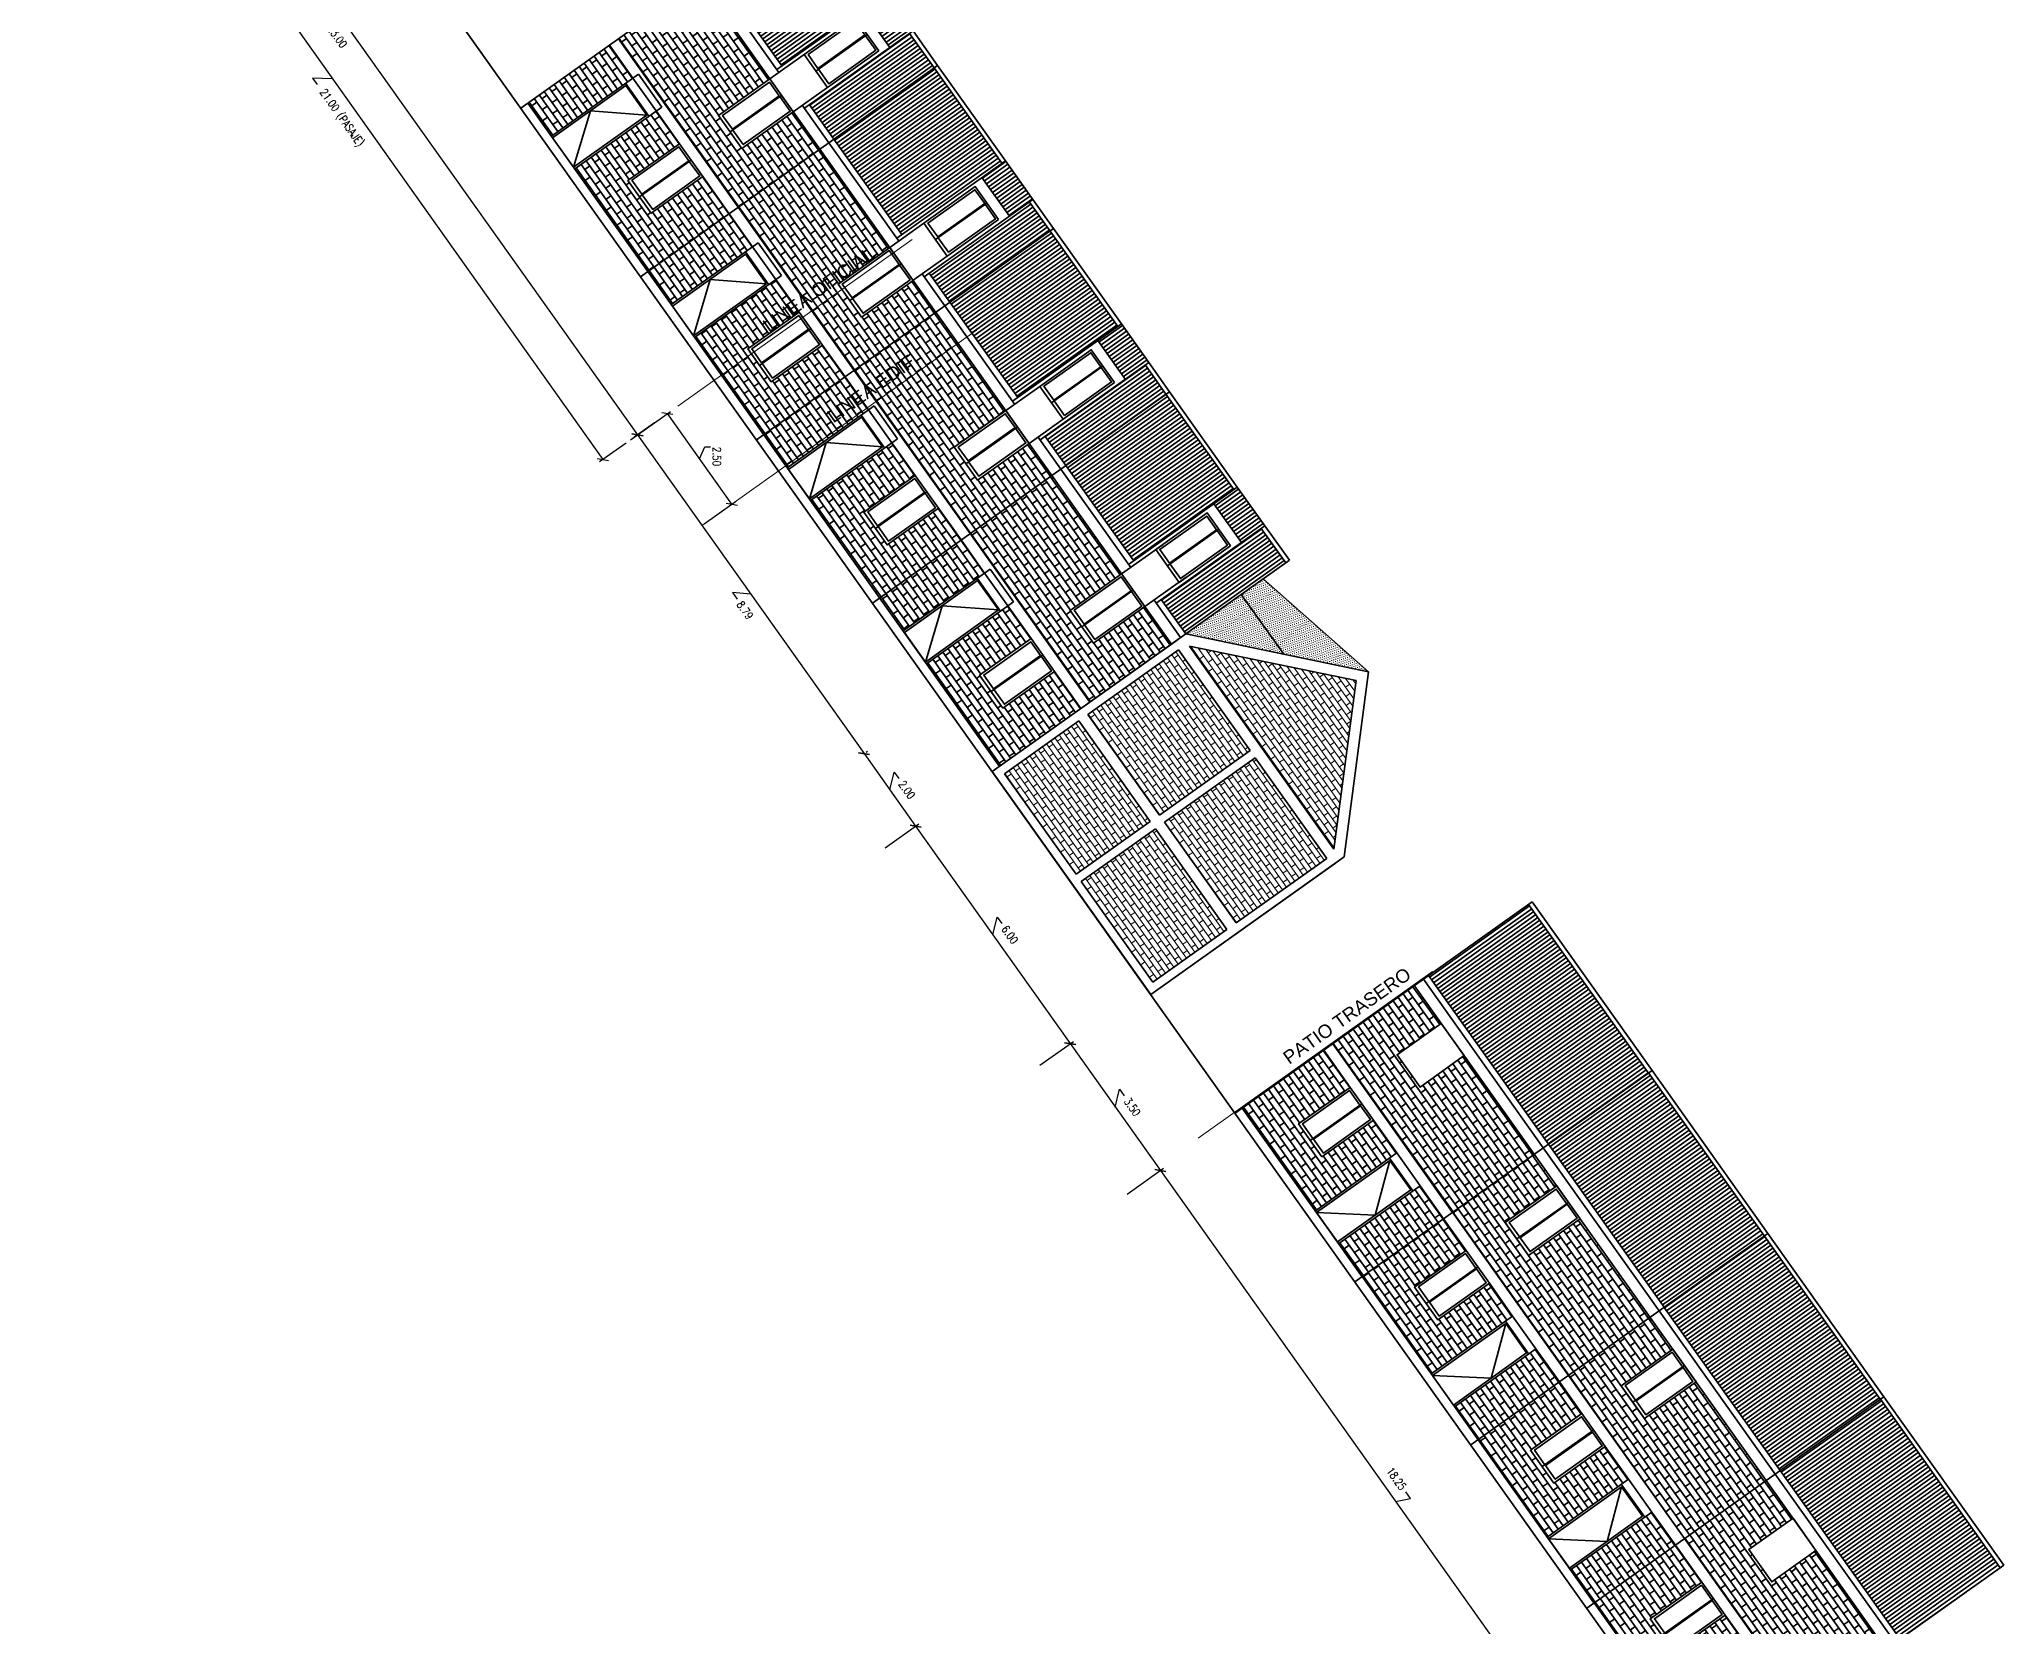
# Model space of a CAD drawing. Header units: metres. Extents: x 12 to 777, y -493 to 333.
# Drawn here: x 669.49 to 713.67, y -176.74 to -141.06 of the extents above; entities that cross this region are included whole.
import ezdxf

# ---------------------------------------------------------------- set-up
doc = ezdxf.new("R2010")
doc.units = ezdxf.units.M
doc.header["$LTSCALE"] = 5
doc.header["$MEASUREMENT"] = 0
doc.layers.get('0').update_dxf_attribs({"color": 30})
for name, color, linetype, lineweight in [('A-ANNO-DIMS', 3, 'Continuous', 18), ('A-ANNO-TEXT', 3, 'Continuous', 18), ('A-ELEV-MBE1', 7, 'Continuous', 35), ('A-ELEV-PATT', 8, 'Continuous', 18), ('A-SECT-MCUT', 7, 'Continuous', 35), ('G-ANNO-SYMB', 3, 'Continuous', 18), ('U-BLDG-TYPE', 7, 'Continuous', 35)]:
    doc.layers.add(name, color=color, linetype=linetype, lineweight=lineweight)
doc.styles.add('E-ARIAL', font='arial.ttf')
doc.styles.add('E-ROMANS', font='romans.shx', dxfattribs={"width": 0.8})
doc.dimstyles.new('E-0100_TICK_18', dxfattribs={"dimscale": 0.001, "dimtxt": 180, "dimasz": 180, "dimexe": 90, "dimexo": 60, "dimgap": 90, "dimtad": 0, "dimzin": 0, "dimdsep": 46, "dimtxsty": 'E-ROMANS', "dimblk": 'OBLIQUE', "dimcen": 90, "dimclrd": 256, "dimclre": 256, "dimclrt": 256, "dimadec": 0, "dimazin": 0, "dimtfac": 1, "dimtmove": 1, "dimatfit": 3, "dimldrblk": 'OPEN90', "dimfxl": 1, "dimtfill": 1, "dimtolj": 1, "dimtzin": 0, "dimarcsym": 0})

# ---------------------------------------------------------------- blocks, each defined once
blk = doc.blocks.new('_Oblique')
at = {"color": 0, "linetype": 'ByBlock', "lineweight": -2}
blk.add_line((-0.5, -0.5), (0.5, 0.5), dxfattribs=at)
blk = doc.blocks.new('*D193')
at = {"layer": 'A-ANNO-DIMS', "lineweight": -2, "transparency": 16777216}
for p, q in [((669.992, -130.935), (669.541, -131.257)), ((669.614, -131.205), (682.942, -149.951)), ((676.278, -140.578), (675.866, -140.539)), ((675.866, -140.539), (675.971, -140.686)), ((683.321, -149.682), (682.869, -150.003))]:
    blk.add_line(p, q, dxfattribs=at)
at = {"layer": 'A-ANNO-DIMS', "lineweight": -2, "transparency": 16777216, "xscale": 0.18, "yscale": 0.18, "zscale": 0.18}
for p, rotation in [((669.614, -131.205), 125.4127811874746), ((682.942, -149.951), 305.4127811874746)]:
    blk.add_blockref('_Oblique', p, dxfattribs=dict(at, rotation=rotation))
at = {"layer": 'A-ANNO-DIMS', "transparency": 16777216, "insert": (676.19, -140.994), "char_height": 0.18, "attachment_point": 5, "rotation": 305.4128, "style": 'E-ROMANS', "bg_fill": 3, "box_fill_scale": 1.25, "bg_fill_color": 256, "bg_fill_true_color": 13158600, "bg_fill_transparency": 0}
blk.add_mtext('\\A1;23.00', dxfattribs=at)
blk = doc.blocks.new('_Open90')
at = {"color": 0, "linetype": 'ByBlock', "lineweight": -2}
for p, q in [((0, 0), (-1, 0)), ((-0.5, 0.5), (0, 0)), ((0, 0), (-0.5, -0.5))]:
    blk.add_line(p, q, dxfattribs=at)
blk = doc.blocks.new('*D194')
at = {"layer": 'A-ANNO-DIMS', "lineweight": -2, "transparency": 16777216}
for p, q in [((683.321, -149.682), (682.869, -150.003)), ((682.942, -149.951), (688.037, -157.116)), ((685.49, -153.534), (685.078, -153.495)), ((685.078, -153.495), (685.182, -153.642)), ((688.086, -157.082), (688.111, -157.064))]:
    blk.add_line(p, q, dxfattribs=at)
at = {"layer": 'A-ANNO-DIMS', "lineweight": -2, "transparency": 16777216, "xscale": 0.18, "yscale": 0.18, "zscale": 0.18}
for p, rotation in [((682.942, -149.951), 125.4127811874746), ((688.037, -157.116), 305.4127811874746)]:
    blk.add_blockref('_Oblique', p, dxfattribs=dict(at, rotation=rotation))
at = {"layer": 'A-ANNO-DIMS', "transparency": 16777216, "insert": (685.36, -153.891), "char_height": 0.18, "attachment_point": 5, "rotation": 305.4128, "style": 'E-ROMANS', "bg_fill": 3, "box_fill_scale": 1.25, "bg_fill_color": 256, "bg_fill_true_color": 13158600, "bg_fill_transparency": 0}
blk.add_mtext('\\A1;8.79', dxfattribs=at)
blk = doc.blocks.new('*D195')
at = {"layer": 'A-ANNO-DIMS', "lineweight": -2, "transparency": 16777216}
for p, q in [((688.037, -157.116), (689.196, -158.746)), ((688.086, -157.082), (688.111, -157.064)), ((688.616, -157.931), (688.715, -157.53)), ((688.715, -157.53), (688.82, -157.676)), ((688.512, -159.232), (689.269, -158.694))]:
    blk.add_line(p, q, dxfattribs=at)
at = {"layer": 'A-ANNO-DIMS', "lineweight": -2, "transparency": 16777216, "xscale": 0.18, "yscale": 0.18, "zscale": 0.18}
for p, rotation in [((688.037, -157.116), 125.4127811874746), ((689.196, -158.746), 305.4127811874746)]:
    blk.add_blockref('_Oblique', p, dxfattribs=dict(at, rotation=rotation))
at = {"layer": 'A-ANNO-DIMS', "transparency": 16777216, "insert": (688.999, -157.928), "char_height": 0.18, "attachment_point": 5, "rotation": 305.4128, "style": 'E-ROMANS', "bg_fill": 3, "box_fill_scale": 1.25, "bg_fill_color": 256, "bg_fill_true_color": 13158600, "bg_fill_transparency": 0}
blk.add_mtext('\\A1;2.00', dxfattribs=at)
blk = doc.blocks.new('*D197')
at = {"layer": 'A-ANNO-DIMS', "lineweight": -2, "transparency": 16777216}
for p, q in [((691.989, -164.122), (692.746, -163.584)), ((692.673, -163.636), (694.701, -166.488)), ((693.687, -165.062), (693.785, -164.66)), ((693.785, -164.66), (693.89, -164.807)), ((693.955, -167.018), (694.774, -166.436))]:
    blk.add_line(p, q, dxfattribs=at)
at = {"layer": 'A-ANNO-DIMS', "lineweight": -2, "transparency": 16777216, "xscale": 0.18, "yscale": 0.18, "zscale": 0.18}
for p, rotation in [((692.673, -163.636), 125.4127811874746), ((694.701, -166.488), 305.4127811874746)]:
    blk.add_blockref('_Oblique', p, dxfattribs=dict(at, rotation=rotation))
at = {"layer": 'A-ANNO-DIMS', "transparency": 16777216, "insert": (694.069, -165.059), "char_height": 0.18, "attachment_point": 5, "rotation": 305.4128, "style": 'E-ROMANS', "bg_fill": 3, "box_fill_scale": 1.25, "bg_fill_color": 256, "bg_fill_true_color": 13158600, "bg_fill_transparency": 0}
blk.add_mtext('\\A1;3.50', dxfattribs=at)
blk = doc.blocks.new('*D196')
at = {"layer": 'A-ANNO-DIMS', "lineweight": -2, "transparency": 16777216}
for p, q in [((688.512, -159.232), (689.269, -158.694)), ((689.196, -158.746), (692.673, -163.636)), ((690.934, -161.191), (691.033, -160.789)), ((691.033, -160.789), (691.137, -160.936)), ((691.989, -164.122), (692.746, -163.584))]:
    blk.add_line(p, q, dxfattribs=at)
at = {"layer": 'A-ANNO-DIMS', "lineweight": -2, "transparency": 16777216, "xscale": 0.18, "yscale": 0.18, "zscale": 0.18}
for p, rotation in [((689.196, -158.746), 125.4127811874746), ((692.673, -163.636), 305.4127811874746)]:
    blk.add_blockref('_Oblique', p, dxfattribs=dict(at, rotation=rotation))
at = {"layer": 'A-ANNO-DIMS', "transparency": 16777216, "insert": (691.315, -161.185), "char_height": 0.18, "attachment_point": 5, "rotation": 305.4128, "style": 'E-ROMANS', "bg_fill": 3, "box_fill_scale": 1.25, "bg_fill_color": 256, "bg_fill_true_color": 13158600, "bg_fill_transparency": 0}
blk.add_mtext('\\A1;6.00', dxfattribs=at)
blk = doc.blocks.new('*D198')
at = {"layer": 'A-ANNO-DIMS', "lineweight": -2, "transparency": 16777216}
for p, q in [((693.955, -167.018), (694.774, -166.436)), ((694.701, -166.488), (705.275, -181.361)), ((699.988, -173.925), (700.328, -173.862)), ((700.328, -173.862), (700.223, -173.715)), ((704.53, -181.891), (705.349, -181.309))]:
    blk.add_line(p, q, dxfattribs=at)
at = {"layer": 'A-ANNO-DIMS', "lineweight": -2, "transparency": 16777216, "xscale": 0.18, "yscale": 0.18, "zscale": 0.18}
for p, rotation in [((694.701, -166.488), 125.4127811874746), ((705.275, -181.361), 305.4127811874746)]:
    blk.add_blockref('_Oblique', p, dxfattribs=dict(at, rotation=rotation))
at = {"layer": 'A-ANNO-DIMS', "transparency": 16777216, "insert": (700.01, -173.416), "char_height": 0.18, "attachment_point": 5, "rotation": 305.4128, "style": 'E-ROMANS', "bg_fill": 3, "box_fill_scale": 1.25, "bg_fill_color": 256, "bg_fill_true_color": 13158600, "bg_fill_transparency": 0}
blk.add_mtext('\\A1;18.25', dxfattribs=at)
blk = doc.blocks.new('*D201')
at = {"layer": 'A-ANNO-DIMS', "lineweight": -2, "transparency": 16777216}
for p, q in [((672.447, -131.644), (669.929, -133.433)), ((670.002, -133.38), (682.162, -150.505)), ((676.082, -141.943), (675.635, -141.929)), ((675.635, -141.929), (675.739, -142.076)), ((682.686, -150.133), (682.089, -150.557))]:
    blk.add_line(p, q, dxfattribs=at)
at = {"layer": 'A-ANNO-DIMS', "lineweight": -2, "transparency": 16777216, "xscale": 0.18, "yscale": 0.18, "zscale": 0.18}
for p, rotation in [((670.002, -133.38), 125.3790985687009), ((682.162, -150.505), 305.3790985687009)]:
    blk.add_blockref('_Oblique', p, dxfattribs=dict(at, rotation=rotation))
at = {"layer": 'A-ANNO-DIMS', "transparency": 16777216, "insert": (676.276, -142.831), "char_height": 0.18, "attachment_point": 5, "rotation": 305.3791, "style": 'E-ROMANS', "bg_fill": 3, "box_fill_scale": 1.25, "bg_fill_color": 256, "bg_fill_true_color": 13158600, "bg_fill_transparency": 0}
blk.add_mtext('\\A1;21.00 (PASAJE)', dxfattribs=at)
blk = doc.blocks.new('*D454')
at = {"layer": 'A-ANNO-DIMS', "lineweight": -2, "transparency": 16777216}
for p, q in [((682.784, -150.064), (683.687, -149.421)), ((685.062, -151.51), (683.614, -149.473)), ((684.338, -150.492), (684.455, -150.217)), ((684.455, -150.217), (684.635, -150.217)), ((684.44, -151.953), (685.136, -151.458))]:
    blk.add_line(p, q, dxfattribs=at)
at = {"layer": 'A-ANNO-DIMS', "lineweight": -2, "transparency": 16777216, "xscale": 0.18, "yscale": 0.18, "zscale": 0.18}
for p, rotation in [((683.614, -149.473), 125.4127811874746), ((685.062, -151.51), 305.4127811874746)]:
    blk.add_blockref('_Oblique', p, dxfattribs=dict(at, rotation=rotation))
at = {"layer": 'A-ANNO-DIMS', "transparency": 16777216, "insert": (684.725, -150.436), "char_height": 0.18, "attachment_point": 5, "rotation": 270, "style": 'E-ROMANS', "bg_fill": 3, "box_fill_scale": 1.25, "bg_fill_color": 256, "bg_fill_true_color": 13158600, "bg_fill_transparency": 0}
blk.add_mtext('\\A1;2.50', dxfattribs=at)
blk = doc.blocks.new('U')
h = blk.add_hatch()
h.set_pattern_fill('LINE', color=256, scale=0.025, angle=196.6165, style=0)
h.set_pattern_definition([(180, (242.832794, -331.46511), (-3e-15, 0.0665151), [])])
h.paths.add_polyline_path([(238.358, -360.679), (236.044, -360.679), (236.044, -361.35), (238.358, -361.35)])
h.paths.add_polyline_path([(236.504, -361.35), (235.961, -361.35), (235.961, -362.246), (236.504, -362.246)])
h.paths.add_polyline_path([(238.358, -362.246), (236.044, -362.246), (236.044, -364.45), (238.358, -364.45)])
h = blk.add_hatch()
h.set_pattern_fill('AR-BRSTD', color=256, scale=0.0017, angle=90, style=0)
h.set_pattern_definition([(90, (0, 0), (-0.11516106, 7e-18), []), (180, (0, 0), (-0.11516106, -0.17272), [0.11516106, -0.11516106])])
h.paths.add_polyline_path([(242.665, -360.679), (240.782, -360.679), (240.782, -361.412), (241.973, -361.412), (241.973, -362.171), (240.782, -362.171), (240.782, -362.928), (242.665, -362.928)])
h.paths.add_polyline_path([(240.782, -364.45), (242.665, -364.45), (242.665, -363.687), (240.782, -363.687)])
h.paths.add_polyline_path([(239.876, -362.178), (238.685, -362.178), (238.685, -364.45), (240.573, -364.45), (240.573, -360.679), (238.685, -360.679), (238.685, -361.418), (239.876, -361.418)])
for p, q in [((240.573, -360.679, -791.211), (240.573, -364.45, -791.211)), ((240.782, -361.412, -791.211), (240.782, -360.679, -791.211)), ((235.961, -361.35, -791.211), (235.961, -362.246, -791.211)), ((237.896, -361.418, -791.211), (238.683, -361.418, -791.211)), ((236.706, -361.798, -791.211), (237.896, -361.798, -791.211)), ((237.833, -361.815, -791.211), (236.746, -361.815, -791.211)), ((238.685, -361.798, -791.211), (239.876, -361.798, -791.211)), ((239.812, -361.815, -791.211), (238.725, -361.815, -791.211)), ((240.782, -361.791, -791.211), (241.973, -361.791, -791.211)), ((241.91, -361.808, -791.211), (240.823, -361.808, -791.211)), ((237.896, -362.178, -791.211), (238.683, -362.178, -791.211)), ((240.782, -362.171, -791.211), (240.782, -362.928, -791.211)), ((242.664, -362.928, -791.211), (240.654, -362.928, -791.211)), ((240.654, -362.928, -791.211), (240.654, -363.687, -791.211)), ((240.782, -363.687, -791.211), (240.782, -362.928, -791.211)), ((240.95, -362.928, -791.211), (240.95, -363.687, -791.211)), ((240.971, -362.966, -791.211), (241.792, -363.648, -791.211)), ((241.792, -363.648, -791.211), (242.664, -362.966, -791.211)), ((240.654, -363.687, -791.211), (242.664, -363.687, -791.211)), ((240.782, -363.687, -791.211), (240.782, -364.45, -791.211))]:
    blk.add_line(p, q)
at = {"elevation": -791.211}
for points in [[(242.833, -360.679), (235.961, -360.679)], [(235.961, -361.35), (235.961, -360.679)], [(236.044, -361.35), (236.044, -360.679)], [(238.358, -361.35), (238.358, -360.679)], [(238.475, -361.425), (238.475, -360.679)], [(238.685, -364.45), (238.685, -360.679)], [(242.665, -360.679), (242.665, -364.45)], [(238.475, -361.35), (235.961, -361.35)], [(236.504, -362.246), (236.504, -361.35)], [(236.746, -361.798), (236.746, -361.461), (237.833, -361.461), (237.833, -361.798)], [(238.725, -361.798), (238.725, -361.461), (239.812, -361.461), (239.812, -361.798)], [(240.823, -361.791), (240.823, -361.454), (241.91, -361.454), (241.91, -361.791)], [(237.833, -361.815), (237.833, -362.135), (236.746, -362.135), (236.746, -361.815)], [(239.812, -361.815), (239.812, -362.135), (238.725, -362.135), (238.725, -361.815)], [(241.91, -361.808), (241.91, -362.128), (240.823, -362.128), (240.823, -361.808)], [(235.961, -364.45), (235.961, -362.246)], [(238.475, -362.246), (235.961, -362.246)], [(236.044, -364.45), (236.044, -362.246)], [(238.358, -364.45), (238.358, -362.246)], [(238.475, -364.45), (238.475, -362.171)], [(242.833, -364.45), (235.961, -364.45)]]:
    blk.add_lwpolyline(points, dxfattribs=at)
for points in [[(236.706, -361.418), (236.706, -362.178), (237.896, -362.178), (237.896, -361.418)], [(238.685, -361.418), (238.685, -362.178), (239.876, -362.178), (239.876, -361.418)], [(240.782, -361.412), (240.782, -362.171), (241.973, -362.171), (241.973, -361.412)], [(240.971, -362.966), (240.971, -363.648), (242.664, -363.648), (242.664, -362.966)]]:
    blk.add_lwpolyline(points, close=True, dxfattribs=at)
blk = doc.blocks.new('elev front casa esquina')
h = blk.add_hatch()
h.set_pattern_fill('LINE', color=256, scale=0.025, angle=196.6165, style=0)
h.set_pattern_definition([(90, (-34.96229, -7e-12), (-0.079375, -4e-15), [])])
h.paths.add_polyline_path([(-2.12, 8.102), (-4.75, 8.102), (-4.75, 5.34), (-2.12, 5.34)])
h.paths.add_polyline_path([(-0.1, 8.102), (-1.05, 8.102), (-1.05, 5.34), (-0.1, 5.34)])
h.paths.add_polyline_path([(-1.05, 8.2), (-2.12, 8.2), (-2.12, 7.552), (-1.05, 7.552)])
h = blk.add_hatch()
h.set_pattern_fill('AR-BRSTD', color=256, scale=0.002029, style=0)
h.set_pattern_definition([(360, (0, 0), (1e-10, 0.137426), []), (90, (0, 0), (-0.2061134, 0.137426), [0.137426, -0.137426])])
h.paths.add_polyline_path([(-2.933, 0.2), (-0.1, 0.2), (-0.1, 2.447), (-1.124, 2.447), (-1.124, 1.026), (-2.03, 1.026), (-2.03, 2.447), (-2.933, 2.447)])
h.paths.add_polyline_path([(-3.839, 2.447), (-4.75, 2.447), (-4.75, 0.2), (-3.839, 0.2)])
h.paths.add_polyline_path([(-1.132, 4.95), (-1.132, 3.529), (-2.038, 3.529), (-2.038, 4.95), (-4.75, 4.95), (-4.75, 2.697), (-0.1, 2.697), (-0.1, 4.95)])
for p, q in [((-1.05, 8.2), (-2.12, 8.2)), ((-1.605, 5.966), (-1.605, 7.263)), ((-1.585, 7.312), (-1.585, 5.891)), ((-2.038, 6.092), (-2.038, 4.95)), ((-1.132, 6.09), (-1.132, 4.95)), ((-1.605, 3.605), (-1.605, 4.901)), ((-1.585, 4.95), (-1.585, 3.529)), ((-0.1, 2.697), (-4.75, 2.697)), ((-3.839, 2.447), (-4.75, 2.447)), ((-2.933, 2.6), (-3.839, 2.6)), ((-3.839, 2.6), (-3.839, 0.202)), ((-3.839, 2.447), (-2.933, 2.447)), ((-2.933, 2.247), (-3.839, 2.247)), ((-2.979, 2.222), (-3.793, 1.242)), ((-2.933, 0.202), (-2.933, 2.6)), ((-2.03, 2.447), (-2.933, 2.447)), ((-1.597, 1.101), (-1.597, 2.398)), ((-1.577, 2.447), (-1.577, 1.026)), ((-1.124, 2.447), (-0.1, 2.447)), ((-3.793, 1.242), (-2.979, 0.202))]:
    blk.add_line(p, q)
for points in [[(-4.75, 8.2), (-2.12, 8.2)], [(-4.75, 0), (-4.75, 8.2)], [(-4.75, 8.102), (-2.12, 8.102)], [(-2.12, 5.2), (-2.12, 8.2)], [(-1.05, 5.2), (-1.05, 8.2)], [(-1.05, 8.2), (-0.1, 8.2)], [(-1.05, 8.102), (-0.1, 8.102)], [(-0.1, 0), (-0.1, 8.2)], [(-2.12, 7.552), (-1.05, 7.552)], [(-1.605, 5.966), (-1.987, 5.966), (-1.987, 7.263), (-1.605, 7.263)], [(-1.585, 7.263), (-1.183, 7.263), (-1.183, 5.966), (-1.585, 5.966)], [(-4.75, 5.34), (-2.12, 5.34)], [(-1.05, 5.34), (-0.1, 5.34)], [(-4.75, 5.2), (-2.038, 5.2)], [(-4.75, 4.95), (-0.1, 4.95)], [(-1.605, 3.605), (-1.987, 3.605), (-1.987, 4.901), (-1.605, 4.901)], [(-1.585, 4.901), (-1.183, 4.901), (-1.183, 3.605), (-1.585, 3.605)], [(-1.132, 5.2), (-0.1, 5.2)], [(-1.597, 1.101), (-1.979, 1.101), (-1.979, 2.398), (-1.597, 2.398)], [(-1.577, 2.398), (-1.175, 2.398), (-1.175, 1.101), (-1.577, 1.101)], [(-0.1, 0.2), (-4.75, 0.2)]]:
    blk.add_lwpolyline(points)
for points in [[(-1.132, 7.312), (-2.038, 7.312), (-2.038, 5.891), (-1.132, 5.891)], [(-1.132, 4.95), (-2.038, 4.95), (-2.038, 3.529), (-1.132, 3.529)], [(-2.979, 2.222), (-3.793, 2.222), (-3.793, 0.202), (-2.979, 0.202)], [(-1.124, 2.447), (-2.03, 2.447), (-2.03, 1.026), (-1.124, 1.026)]]:
    blk.add_lwpolyline(points, close=True)
blk = doc.blocks.new('casa atras')
h = blk.add_hatch()
h.set_pattern_fill('LINE', color=256, scale=0.025, angle=54.5872, style=0)
h.set_pattern_definition([(90, (-224.35582, 672.678565), (-0.079375, 7e-18), [])])
h.paths.add_polyline_path([(3.7, 7.552), (2.63, 7.552), (2.63, 5.34), (3.7, 5.34)])
h.paths.add_polyline_path([(0, 8.102), (0, 5.34), (2.63, 5.34), (2.63, 8.102)])
h.paths.add_polyline_path([(3.7, 8.102), (3.7, 5.34), (4.65, 5.34), (4.65, 8.102)])
h.paths.add_polyline_path([(3.7, 8.102), (2.63, 8.102), (2.63, 7.552), (3.7, 7.552)])
h = blk.add_hatch()
h.set_pattern_fill('AR-BRSTD', color=256, scale=0.002029, style=0)
h.set_pattern_definition([(360, (4.75, 2e-12), (1e-10, 0.137426), []), (90, (4.75, 2e-12), (-0.2061134, 0.137426), [0.137426, -0.137426])])
h.paths.add_polyline_path([(2.72, 4.95), (0, 4.95), (0, 2.697), (4.65, 2.697), (4.65, 4.95), (3.61, 4.95), (3.61, 3.732), (2.72, 3.732)])
h.paths.add_polyline_path([(1.817, 0.2), (4.65, 0.2), (4.65, 2.447), (3.626, 2.447), (3.626, 1.026), (2.72, 1.026), (2.72, 2.447), (1.817, 2.447)])
h.paths.add_polyline_path([(0.911, 2.447), (0, 2.447), (0, 0.2), (0.911, 0.2)])
for p, q in [((4.65, 2.697), (0, 2.697)), ((0.911, 2.447), (0, 2.447)), ((0.911, 2.447), (0.911, 0.202)), ((0.911, 2.447), (1.817, 2.447)), ((1.817, 2.247), (0.911, 2.247)), ((1.771, 2.222), (0.957, 1.242)), ((1.817, 0.202), (1.817, 2.447)), ((2.72, 2.447), (1.817, 2.447)), ((3.153, 1.101), (3.153, 2.398)), ((3.173, 2.447), (3.173, 1.026)), ((3.626, 2.447), (4.65, 2.447)), ((0.957, 1.242), (1.771, 0.202))]:
    blk.add_line(p, q)
for points in [[(0, 8.2), (4.65, 8.2)], [(0, 0), (0, 8.2)], [(0, 8.102), (4.65, 8.102)], [(4.65, 0), (4.65, 8.2)], [(0, 5.34), (4.65, 5.34)], [(0, 5.2), (4.65, 5.2)], [(0, 4.95), (4.65, 4.95)], [(3.153, 1.101), (2.771, 1.101), (2.771, 2.398), (3.153, 2.398)], [(3.173, 2.398), (3.575, 2.398), (3.575, 1.101), (3.173, 1.101)], [(4.65, 0.2), (0, 0.2)]]:
    blk.add_lwpolyline(points)
for points in [[(3.61, 4.952), (2.72, 4.952), (2.72, 3.732), (3.61, 3.732)], [(1.771, 2.222), (0.957, 2.222), (0.957, 0.202), (1.771, 0.202)], [(3.626, 2.447), (2.72, 2.447), (2.72, 1.026), (3.626, 1.026)]]:
    blk.add_lwpolyline(points, close=True)
blk = doc.blocks.new('casa atras centro')
h = blk.add_hatch()
h.set_pattern_fill('LINE', color=256, scale=0.025, angle=54.5872, style=0)
h.set_pattern_definition([(90, (-43.53428, -17.8954), (-0.079375, 2e-16), [])])
h.paths.add_polyline_path([(184.522, -683.022), (183.452, -683.022), (183.452, -685.234), (184.522, -685.234)])
h.paths.add_polyline_path([(180.822, -682.472), (180.822, -685.234), (183.452, -685.234), (183.452, -682.472)])
h.paths.add_polyline_path([(184.522, -682.472), (183.452, -682.472), (183.452, -683.022), (184.522, -683.022)])
h.paths.add_polyline_path([(185.322, -685.234), (185.322, -682.472), (184.522, -682.472), (184.522, -685.234)])
h = blk.add_hatch()
h.set_pattern_fill('AR-BRSTD', color=256, scale=0.002029, style=0)
h.set_pattern_definition([(360, (185.57154, -690.57397), (1e-10, 0.137426), []), (90, (185.57154, -690.57397), (-0.2061134, 0.137426), [0.137426, -0.137426])])
h.paths.add_polyline_path([(181.733, -688.127), (180.822, -688.127), (180.822, -690.374), (181.733, -690.374)])
h.paths.add_polyline_path([(185.322, -690.374), (185.322, -688.127), (184.448, -688.127), (184.448, -689.548), (183.542, -689.548), (183.542, -688.127), (182.639, -688.127), (182.639, -690.374)])
h.paths.add_polyline_path([(184.448, -685.624), (184.448, -687.045), (183.542, -687.045), (183.542, -685.624), (180.822, -685.624), (180.822, -687.877), (185.322, -687.877), (185.322, -685.624)])
for p, q in [((183.995, -685.624), (183.995, -687.045)), ((183.975, -686.969), (183.975, -685.673)), ((185.322, -687.877), (180.822, -687.877)), ((181.733, -688.127), (180.822, -688.127)), ((181.733, -688.127), (181.733, -690.372)), ((181.733, -688.127), (182.639, -688.127)), ((182.639, -690.372), (182.639, -688.127)), ((183.542, -688.127), (182.639, -688.127)), ((183.975, -689.473), (183.975, -688.176)), ((183.995, -688.127), (183.995, -689.548)), ((184.448, -688.127), (185.322, -688.127)), ((182.639, -688.327), (181.733, -688.327)), ((182.592, -688.352), (181.779, -689.332)), ((181.779, -689.332), (182.592, -690.372))]:
    blk.add_line(p, q)
for points in [[(180.822, -682.374), (185.322, -682.374)], [(180.822, -690.574), (180.822, -682.374)], [(180.822, -682.472), (185.322, -682.472)], [(185.322, -690.574), (185.322, -682.374)], [(180.822, -685.234), (185.322, -685.234)], [(180.822, -685.374), (185.322, -685.374)], [(180.822, -685.624), (185.322, -685.624)], [(183.975, -686.969), (183.592, -686.969), (183.592, -685.673), (183.975, -685.673)], [(183.995, -685.673), (184.397, -685.673), (184.397, -686.969), (183.995, -686.969)], [(183.975, -689.473), (183.592, -689.473), (183.592, -688.176), (183.975, -688.176)], [(183.995, -688.176), (184.397, -688.176), (184.397, -689.473), (183.995, -689.473)], [(185.322, -690.374), (180.822, -690.374)]]:
    blk.add_lwpolyline(points)
for points in [[(184.448, -685.624), (183.542, -685.624), (183.542, -687.045), (184.448, -687.045)], [(184.448, -688.127), (183.542, -688.127), (183.542, -689.548), (184.448, -689.548)], [(182.592, -688.352), (181.779, -688.352), (181.779, -690.372), (182.592, -690.372)]]:
    blk.add_lwpolyline(points, close=True)
blk = doc.blocks.new('P')
h = blk.add_hatch()
h.set_pattern_fill('ANGLE', color=256, style=0)
h.set_pattern_definition([(0, (170.91, -301.839), (0, 6.985), [5.08, -1.905]), (90, (170.91, -301.839), (-6.985, 4e-16), [5.08, -1.905])])
h.paths.add_polyline_path([(173.77, -298.764), (171.63, -298.764), (170.91, -301.839)])
at = {"layer": 'A-ELEV-PATT'}
h = blk.add_hatch(dxfattribs=at)
h.set_pattern_fill('DOTS', color=8, scale=0.03, angle=16.6449, style=0)
h.set_pattern_definition([(16.6449, (170.910177, -301.839314), (0.00917307, 0.05245027), [0, -0.047625])])
h.paths.add_polyline_path([(170.91, -301.839), (173.77, -298.764), (171.63, -298.764)])
h = blk.add_hatch(dxfattribs=at)
h.set_pattern_fill('AR-BRSTD', color=8, scale=0.0017, angle=16.6449, style=0)
h.set_pattern_definition([(269.99686, (228.6321, -181.905), (-0.11516106, 6.3e-06), []), (179.99686, (228.6321, -181.905), (-0.1151516, 0.1727263), [0.11516106, -0.11516106])])
h.paths.add_polyline_path([(174.11, -301.939), (174.11, -304.714), (176.61, -304.714), (176.61, -301.939)])
h.paths.add_polyline_path([(174.11, -298.964), (174.11, -301.739), (176.61, -301.739), (176.61, -298.964)])
h.paths.add_polyline_path([(176.862, -298.964), (176.862, -301.739), (178.91, -301.739), (178.91, -298.964)])
h.paths.add_polyline_path([(176.862, -301.939), (176.862, -304.714), (178.91, -304.714), (178.91, -301.939)])
h.paths.add_polyline_path([(173.858, -299.04), (171.254, -301.839), (173.858, -304.639)])
at = {"layer": 'A-SECT-MCUT'}
for p, q in [((170.91, -301.839), (173.77, -298.764)), ((171.63, -298.764), (170.91, -301.839)), ((171.254, -301.839), (173.858, -299.04)), ((173.77, -298.764), (171.63, -298.764)), ((173.77, -298.764), (179.11, -298.764)), ((173.858, -299.04), (173.858, -304.639)), ((174.01, -298.764), (179.11, -298.764)), ((174.11, -298.964), (176.61, -298.964)), ((174.11, -298.964), (174.11, -301.739)), ((176.61, -298.964), (176.61, -301.739)), ((176.862, -298.964), (178.91, -298.964)), ((176.862, -298.964), (176.862, -301.739)), ((178.91, -298.964), (178.91, -301.739)), ((179.11, -298.764), (179.11, -304.914)), ((179.11, -298.764), (179.11, -304.914)), ((173.77, -304.914), (170.91, -301.839)), ((173.858, -304.639), (171.254, -301.839)), ((174.11, -301.939), (174.11, -304.714)), ((176.61, -301.939), (176.61, -304.714)), ((176.862, -301.939), (176.862, -304.714)), ((178.91, -301.939), (178.91, -304.714)), ((176.61, -304.714), (174.11, -304.714)), ((178.91, -304.714), (176.862, -304.714)), ((179.11, -304.914), (173.77, -304.914)), ((179.11, -304.914), (174.01, -304.914))]:
    blk.add_line(p, q, dxfattribs=at)
for points in [[(176.61, -301.739), (174.11, -301.739)], [(178.91, -301.739), (176.862, -301.739)], [(176.61, -301.939), (174.11, -301.939)], [(178.91, -301.939), (176.862, -301.939)]]:
    blk.add_lwpolyline(points, dxfattribs=at)

msp = doc.modelspace()

# ---------------------------------------------------------------- linework, layer by layer
at = {"layer": 'A-SECT-MCUT'}
msp.add_line((674.796, -134.844), (712.502, -187.878), dxfattribs=at)
at = {"layer": 'G-ANNO-SYMB'}
for p, q in [((689.118, -145.559), (683.851, -149.304)), ((700.819, -162.016), (695.551, -165.761))]:
    msp.add_line(p, q, dxfattribs=at)

# ---------------------------------------------------------------- texts
at = {"layer": 'A-ANNO-TEXT', "char_height": 0.3, "width": 4.67313, "attachment_point": 4, "rotation": 35.4128, "style": 'E-ARIAL'}
for s, insert in [('\\pt4;LINEA OFICIAL', (685.813, -147.537)), ('\\pt4;PATIO TRASERO', (697.513, -163.994))]:
    msp.add_mtext(s, dxfattribs=dict(at, insert=insert))

# ---------------------------------------------------------------- next in the draw order: dimensions: what is measured, and where the dimension line sits
at = {"layer": 'A-ANNO-DIMS', "color": 3}
for base, p1, p2, picture, middle in [((682.942, -149.951), (670.041, -130.901), (683.37, -149.647), '*D193', (676.023, -140.759)), ((694.701, -166.488), (691.94, -164.157), (693.907, -167.053), '*D197', (693.942, -164.881))]:
    dim = msp.add_linear_dim(base=base, p1=p1, p2=p2, angle=305.4128, dimstyle='E-0100_TICK_18', dxfattribs=at)
    dim.commit()
    dim.dimension.update_dxf_attribs({"geometry": picture, "text_midpoint": middle, "dimtype": 160})

# ---------------------------------------------------------------- next in the draw order: dimensions: what is measured, and where the dimension line sits
for base, p1, p2, picture, middle in [((688.037, -157.116), (683.37, -149.647), (688.037, -157.116), '*D194', (685.235, -153.715)), ((705.275, -181.361), (693.907, -167.053), (704.481, -181.926), '*D198', (700.171, -173.642))]:
    dim = msp.add_linear_dim(base=base, p1=p1, p2=p2, angle=305.4128, dimstyle='E-0100_TICK_18', dxfattribs=at)
    dim.commit()
    dim.dimension.update_dxf_attribs({"geometry": picture, "text_midpoint": middle, "dimtype": 160})

# ---------------------------------------------------------------- next in the draw order: linework, layer by layer
at = {"layer": 'G-ANNO-SYMB'}
msp.add_line((690.567, -147.596), (684.391, -151.988), dxfattribs=at)

# ---------------------------------------------------------------- next in the draw order: block references
at = {"layer": 'A-ELEV-MBE1', "xscale": 1.19333806936796, "yscale": 1.19333806936796, "zscale": 1.19333806936796, "rotation": 215.4127811284737}
msp.add_blockref('U', (1173.804, -336.598, 944.182), dxfattribs=at)
at = {"layer": 'A-ELEV-MBE1', "xscale": -1, "rotation": 305.4127811875207}
for name, p in [('casa atras', (699.075, -168.991)), ('casa atras centro', (1369.279, 80.135)), ('casa atras centro', (1371.886, 76.467)), ('casa atras', (706.985, -180.115))]:
    msp.add_blockref(name, p, dxfattribs=at)

# ---------------------------------------------------------------- next in the draw order: texts
at = {"layer": 'A-ANNO-TEXT', "insert": (687.261, -149.574), "char_height": 0.3, "width": 4.67313, "attachment_point": 4, "rotation": 35.4128, "style": 'E-ARIAL'}
msp.add_mtext('\\pt4;LINEA EDIF.', dxfattribs=at)

# ---------------------------------------------------------------- next in the draw order: dimensions: what is measured, and where the dimension line sits
at = {"layer": 'A-ANNO-DIMS', "color": 3}
dim = msp.add_linear_dim(base=(682.162, -150.505), p1=(672.496, -131.609), p2=(682.735, -150.099), angle=125.3791, text='21.00 (PASAJE)', dimstyle='E-0100_TICK_18', dxfattribs=at)
dim.commit()
dim.dimension.update_dxf_attribs({"geometry": '*D201', "text_midpoint": (675.791, -142.149), "dimtype": 160})
dim = msp.add_linear_dim(base=(689.196, -158.746), p1=(688.037, -157.116), p2=(688.463, -159.267), angle=305.4128, dimstyle='E-0100_TICK_18', dxfattribs=at)
dim.commit()
dim.dimension.update_dxf_attribs({"geometry": '*D195', "text_midpoint": (688.872, -157.75), "dimtype": 160})

# ---------------------------------------------------------------- next in the draw order: block references
at = {"layer": 'A-ELEV-MBE1', "rotation": 305.4127811875207}
for p in [(683.067, -146.477), (690.977, -157.602)]:
    msp.add_blockref('elev front casa esquina', p, dxfattribs=at)

# ---------------------------------------------------------------- next in the draw order: dimensions: what is measured, and where the dimension line sits
at = {"layer": 'A-ANNO-DIMS', "color": 3}
dim = msp.add_linear_dim(base=(683.614, -149.473), p1=(684.391, -151.988), p2=(682.735, -150.099), angle=305.4128, dimstyle='E-0100_TICK_18', dxfattribs=at)
dim.commit()
dim.dimension.update_dxf_attribs({"geometry": '*D454', "text_midpoint": (684.725, -150.217), "dimtype": 160, "text_rotation": 270})
dim = msp.add_linear_dim(base=(692.673, -163.636), p1=(688.463, -159.267), p2=(691.94, -164.157), angle=305.4128, dimstyle='E-0100_TICK_18', dxfattribs=at)
dim.commit()
dim.dimension.update_dxf_attribs({"geometry": '*D196', "text_midpoint": (691.189, -161.009), "dimtype": 160})

# ---------------------------------------------------------------- next in the draw order: block references
at = {"layer": 'A-ELEV-MBE1', "xscale": 1.19333806936796, "yscale": 1.19333806936796, "zscale": 1.19333806936796, "rotation": 215.4127811284737}
msp.add_blockref('U', (1171.196, -332.931, 944.182), dxfattribs=at)
at = {"layer": 'U-BLDG-TYPE', "xscale": -1, "rotation": 35.41278124656746}
msp.add_blockref('P', (663.771, 189.76), dxfattribs=at)

doc.saveas('drawing.dxf')
